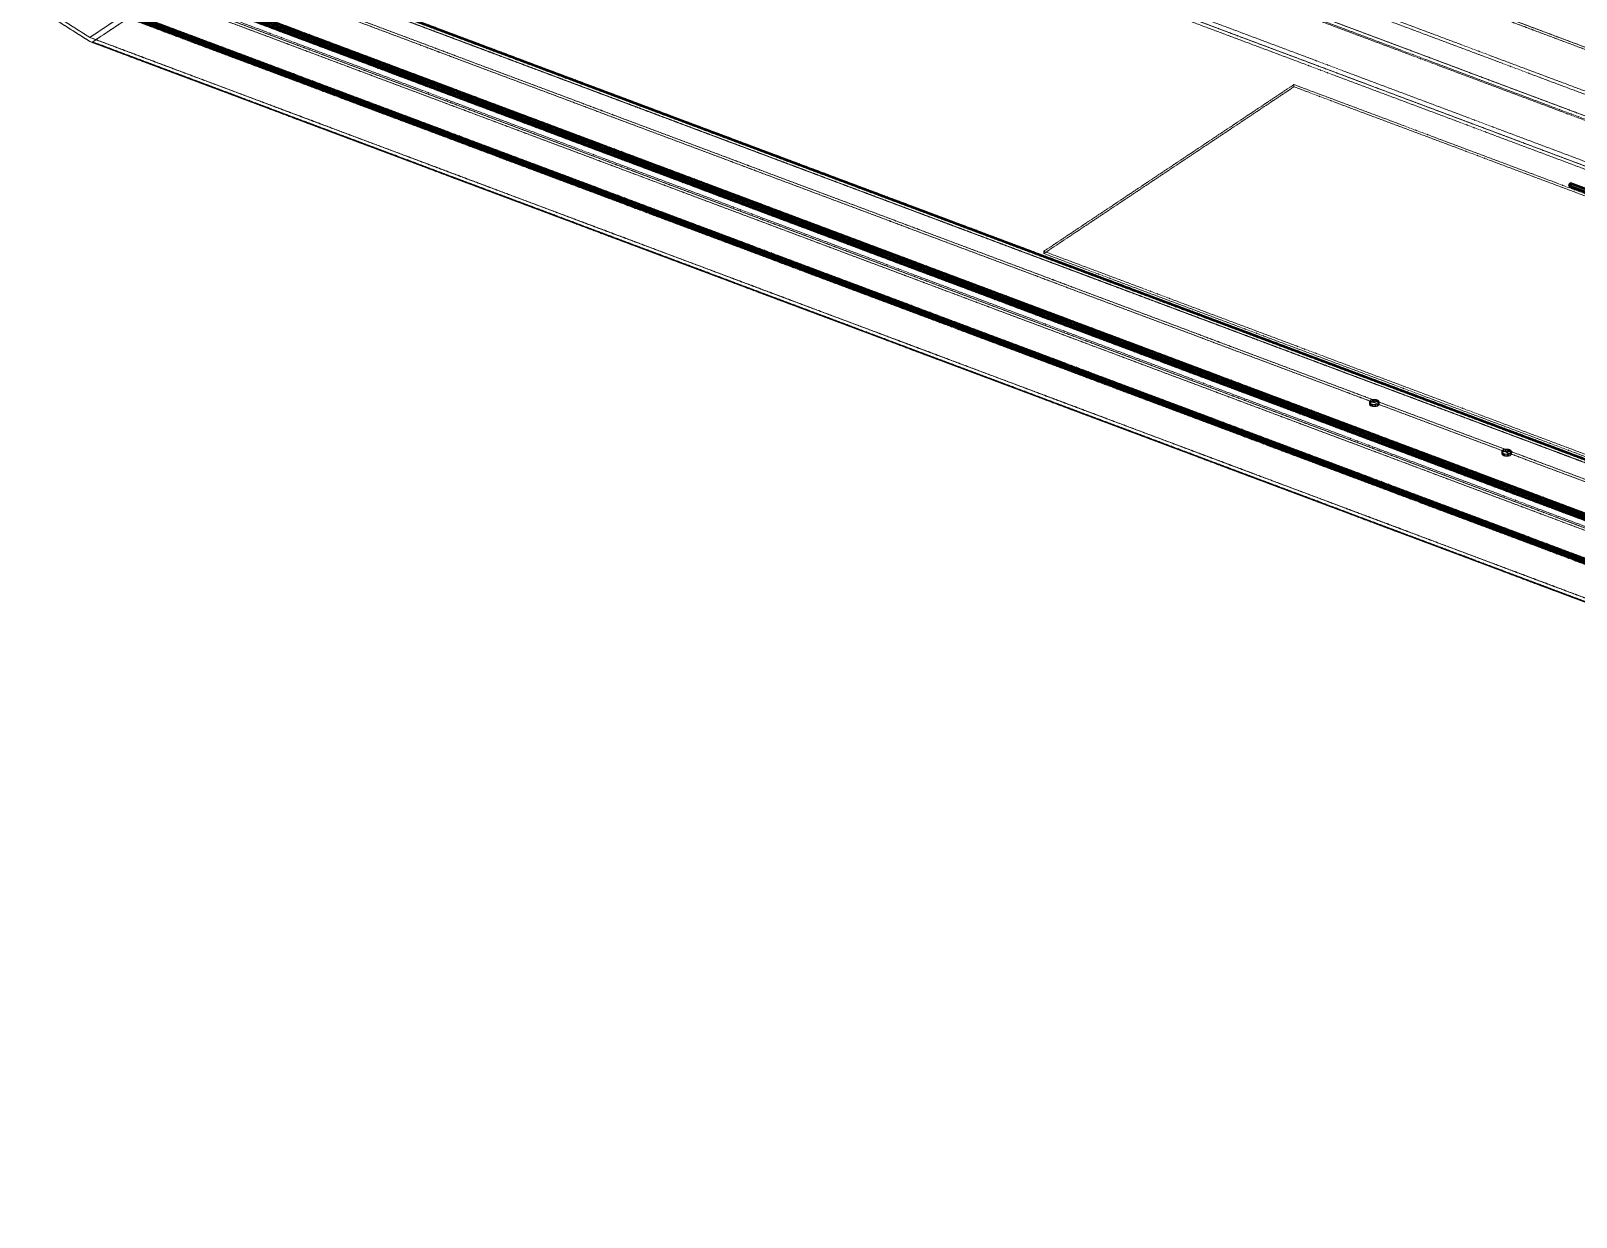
# Model space of a CAD drawing. Header units: millimetres. Extents: x 50 to 612415, y 2 to 4150.
# Drawn here: x 529283 to 530230, y 1483 to 2210 of the extents above; entities that cross this region are included whole.
import ezdxf

# ---------------------------------------------------------------- set-up
doc = ezdxf.new("R2010")
doc.units = ezdxf.units.MM
doc.linetypes.add('DASHED', pattern=[1.524, 1.27, -0.254])
for name, color, linetype, lineweight in [('HATCH', 8, 'Continuous', 9), ('HIDDEN', 8, 'DASHED', 13), ('OUTLINE', 7, 'Continuous', 25)]:
    doc.layers.add(name, color=color, linetype=linetype, lineweight=lineweight)

msp = doc.modelspace()

# ---------------------------------------------------------------- hatches: boundary and pattern name
at = {"layer": 'HATCH', "true_color": 0xd69946}
for points in [[(530225.975, 2114.724), (530225.592, 2115.427), (530226.741, 2117.152)], [(530225.592, 2115.427), (530225.975, 2116.641), (530226.741, 2117.152)], [(530226.741, 2115.235), (530225.975, 2114.724), (530226.741, 2117.152)], [(530227.125, 2116.449), (530226.741, 2115.235), (530226.741, 2117.152)]]:
    msp.add_hatch(color=33, dxfattribs=at).paths.add_polyline_path(points)
at = {"layer": 'HATCH', "true_color": 0xe4a346}
for points in [[(530225.975, 2116.641), (530225.592, 2115.427), (530263.919, 2101.054), (530264.302, 2102.268)], [(530226.741, 2115.235), (530227.125, 2116.449), (530265.452, 2102.076), (530265.069, 2100.862)]]:
    msp.add_hatch(color=33, dxfattribs=at).paths.add_polyline_path(points)
at = {"layer": 'HATCH', "true_color": 0xd09446}
for points in [[(530225.592, 2115.427), (530225.975, 2114.724), (530264.302, 2100.351), (530263.919, 2101.054)], [(530227.125, 2116.449), (530226.741, 2117.152), (530265.069, 2102.779), (530265.452, 2102.076)]]:
    msp.add_hatch(color=33, dxfattribs=at).paths.add_polyline_path(points)
at = {"layer": 'HATCH', "true_color": 0xe6a546}
for points in [[(530226.741, 2117.152), (530225.975, 2116.641), (530264.302, 2102.268), (530265.069, 2102.779)], [(530225.975, 2114.724), (530226.741, 2115.235), (530265.069, 2100.862), (530264.302, 2100.351)]]:
    msp.add_hatch(color=33, dxfattribs=at).paths.add_polyline_path(points)

# ---------------------------------------------------------------- linework, layer by layer
at = {"layer": 'HIDDEN', "color": 253, "true_color": 0xaab5af}
for p, q in [((529608.326, 2406.549), (531865.82, 1559.989)), ((529608.326, 2406.549), (531865.82, 1559.989)), ((531867.736, 1561.266), (529610.243, 2407.826)), ((531867.736, 1561.266), (529610.243, 2407.826)), ((531865.82, 1544.775), (529608.326, 2391.335)), ((531865.82, 1544.775), (529608.326, 2391.335)), ((531867.736, 1546.053), (529610.243, 2392.613)), ((529610.243, 2392.613), (531867.736, 1546.053)), ((529610.243, 2392.613), (531867.736, 1546.053)), ((531867.736, 1546.053), (529610.243, 2392.613)), ((529610.243, 2389.847), (531867.736, 1543.287)), ((529610.243, 2389.847), (531867.736, 1543.287)), ((531838.99, 1524.123), (529581.497, 2370.683)), ((531838.99, 1524.123), (529581.497, 2370.683)), ((529583.413, 2374.727), (531840.907, 1528.167)), ((529583.413, 2374.727), (531840.907, 1528.167)), ((529583.413, 2371.961), (531840.907, 1525.401)), ((531840.907, 1525.401), (529583.413, 2371.961)), ((529583.413, 2371.961), (531840.907, 1525.401)), ((531840.907, 1525.401), (529583.413, 2371.961)), ((531659.202, 1413.758), (529157.051, 2352.065)), ((529157.051, 2352.065), (531659.202, 1413.758)), ((531659.466, 1413.928), (529157.385, 2352.208)), ((529157.385, 2352.208), (531659.466, 1413.928)), ((531659.649, 1414.033), (529157.777, 2352.235)), ((529157.777, 2352.235), (531659.649, 1414.033)), ((531659.745, 1414.069), (529158.212, 2352.144)), ((529158.212, 2352.144), (531659.745, 1414.069)), ((531659.749, 1414.034), (529158.672, 2351.938)), ((529158.672, 2351.938), (531659.749, 1414.034)), ((529158.771, 2349.346), (531657.483, 1412.328)), ((531657.483, 1412.328), (529158.771, 2349.346)), ((529158.789, 2349.354), (531657.498, 1412.338)), ((531657.498, 1412.338), (529158.789, 2349.354)), ((529158.81, 2349.356), (531657.509, 1412.345)), ((531657.509, 1412.345), (529158.81, 2349.356)), ((529158.834, 2349.353), (531657.515, 1412.348)), ((531657.515, 1412.348), (529158.834, 2349.353)), ((529158.859, 2349.344), (531657.518, 1412.347)), ((531657.518, 1412.347), (529158.859, 2349.344)), ((529158.885, 2349.33), (531657.515, 1412.343)), ((531657.515, 1412.343), (529158.885, 2349.33)), ((529158.911, 2349.31), (531657.508, 1412.336)), ((531657.508, 1412.336), (529158.911, 2349.31)), ((529158.936, 2349.286), (531657.497, 1412.326)), ((531657.497, 1412.326), (529158.936, 2349.286)), ((529158.96, 2349.259), (531657.482, 1412.313)), ((531657.482, 1412.313), (529158.96, 2349.259)), ((529158.981, 2349.228), (531657.464, 1412.297)), ((531657.464, 1412.297), (529158.981, 2349.228)), ((531659.662, 1413.93), (529159.141, 2351.625)), ((529159.141, 2351.625), (531659.662, 1413.93)), ((531659.486, 1413.761), (529159.6, 2351.218)), ((529159.6, 2351.218), (531659.486, 1413.761)), ((531659.23, 1413.533), (529160.031, 2350.732)), ((529160.031, 2350.732), (531659.23, 1413.533)), ((531658.901, 1413.255), (529160.418, 2350.186)), ((529160.418, 2350.186), (531658.901, 1413.255)), ((531626.569, 1391.955), (529125.001, 2330.043)), ((529125.001, 2330.043), (531626.569, 1391.955)), ((531626.988, 1392.261), (529125.1, 2330.469)), ((529125.1, 2330.469), (531626.988, 1392.261)), ((531627.367, 1392.529), (529125.282, 2330.811)), ((529125.282, 2330.811), (531627.367, 1392.529)), ((531627.69, 1392.75), (529125.539, 2331.057)), ((529125.539, 2331.057), (531627.69, 1392.75)), ((529168.61, 2334), (531647.835, 1404.29)), ((531647.835, 1404.29), (529168.61, 2334)), ((531649.273, 1405.248), (529170.047, 2334.958)), ((529170.047, 2334.958), (531649.273, 1405.248)), ((529890.034, 2329.84), (530590.47, 2067.177)), ((530973.746, 1923.448), (529890.034, 2329.84)), ((531626.124, 1391.622), (529124.988, 2329.549)), ((529124.988, 2329.549), (531626.124, 1391.622)), ((529125.061, 2329.004), (531625.669, 1391.276)), ((531625.669, 1391.276), (529125.061, 2329.004)), ((529125.217, 2328.429), (531625.221, 1390.927)), ((531625.221, 1390.927), (529125.217, 2328.429)), ((529125.452, 2327.844), (531624.797, 1390.59)), ((531624.797, 1390.59), (529125.452, 2327.844)), ((529125.756, 2327.27), (531624.41, 1390.275)), ((531624.41, 1390.275), (529125.756, 2327.27)), ((529126.119, 2326.728), (531624.076, 1389.995)), ((531624.076, 1389.995), (529126.119, 2326.728)), ((529126.527, 2326.238), (531623.806, 1389.759)), ((531623.806, 1389.759), (529126.527, 2326.238)), ((529126.966, 2325.818), (531623.61, 1389.576)), ((531623.61, 1389.576), (529126.966, 2325.818)), ((529127.224, 2328.243), (531625.873, 1391.25)), ((531625.873, 1391.25), (529127.224, 2328.243)), ((529127.225, 2328.274), (531625.901, 1391.271)), ((531625.901, 1391.271), (529127.225, 2328.274)), ((531625.844, 1391.228), (529127.229, 2328.209)), ((529127.229, 2328.209), (531625.844, 1391.228)), ((529127.231, 2328.301), (531625.927, 1391.29)), ((531625.927, 1391.29), (529127.231, 2328.301)), ((531625.816, 1391.206), (529127.238, 2328.173)), ((529127.238, 2328.173), (531625.816, 1391.206)), ((529127.242, 2328.322), (531625.95, 1391.306)), ((531625.95, 1391.306), (529127.242, 2328.322)), ((531625.79, 1391.185), (529127.253, 2328.137)), ((529127.253, 2328.137), (531625.79, 1391.185)), ((529127.258, 2328.337), (531625.971, 1391.32)), ((531625.971, 1391.32), (529127.258, 2328.337)), ((531625.766, 1391.166), (529127.272, 2328.101)), ((529127.272, 2328.101), (531625.766, 1391.166)), ((531625.745, 1391.148), (529127.295, 2328.067)), ((529127.295, 2328.067), (531625.745, 1391.148)), ((531625.728, 1391.133), (529127.32, 2328.036)), ((529127.32, 2328.036), (531625.728, 1391.133)), ((531625.716, 1391.122), (529127.348, 2328.01)), ((529127.348, 2328.01), (531625.716, 1391.122)), ((529319.03, 2206.299), (529127.376, 2327.989)), ((529127.376, 2327.989), (529319.03, 2206.299)), ((531625.708, 1391.114), (529127.376, 2327.989)), ((529127.376, 2327.989), (531625.708, 1391.114)), ((529127.42, 2325.481), (529319.074, 2203.791)), ((529319.074, 2203.791), (529127.42, 2325.481)), ((529127.42, 2325.481), (531623.496, 1389.453)), ((531623.496, 1389.453), (529127.42, 2325.481)), ((530590.47, 2065.794), (529890.034, 2328.457)), ((529890.034, 2328.457), (530973.746, 1922.065)), ((529325.486, 2245.305), (531632.771, 1380.073)), ((531632.771, 1380.073), (529325.486, 2245.305)), ((531634.208, 1381.031), (529326.924, 2246.263)), ((529326.924, 2246.263), (531634.208, 1381.031)), ((529350.286, 2237.502), (531610.846, 1389.792)), ((529350.286, 2237.502), (531610.846, 1389.792)), ((531610.526, 1390.91), (529352.522, 2237.662)), ((531610.526, 1390.91), (529352.522, 2237.662)), ((529340.865, 2220.767), (529319.142, 2206.285)), ((529319.142, 2206.285), (529340.865, 2220.767)), ((529320.861, 2203.565), (529342.585, 2218.047)), ((529342.585, 2218.047), (529320.861, 2203.565)), ((529340.846, 2221.012), (531617.411, 1367.3)), ((531617.411, 1367.3), (529340.846, 2221.012)), ((529340.865, 2220.979), (531617.389, 1367.283)), ((531617.389, 1367.283), (529340.865, 2220.979)), ((531617.2, 1367.141), (529340.865, 2220.767)), ((529340.865, 2220.767), (531617.2, 1367.141)), ((529340.88, 2220.946), (531617.366, 1367.264)), ((531617.366, 1367.264), (529340.88, 2220.946)), ((531617.218, 1367.154), (529340.88, 2220.781)), ((529340.88, 2220.781), (531617.218, 1367.154)), ((529340.891, 2220.913), (531617.34, 1367.244)), ((531617.34, 1367.244), (529340.891, 2220.913)), ((531617.24, 1367.169), (529340.891, 2220.8)), ((529340.891, 2220.8), (531617.24, 1367.169)), ((531617.314, 1367.224), (529340.898, 2220.88)), ((529340.898, 2220.88), (531617.314, 1367.224)), ((531617.263, 1367.186), (529340.898, 2220.823)), ((529340.898, 2220.823), (531617.263, 1367.186)), ((531617.288, 1367.205), (529340.9, 2220.85)), ((529340.9, 2220.85), (531617.288, 1367.205)), ((531618.848, 1368.259), (529342.284, 2221.97)), ((529342.284, 2221.97), (531618.848, 1368.259)), ((531618.506, 1367.978), (529342.579, 2221.451)), ((529342.579, 2221.451), (531618.506, 1367.978)), ((529342.585, 2218.047), (531615.481, 1365.711)), ((531615.481, 1365.711), (529342.585, 2218.047)), ((531618.128, 1367.675), (529342.819, 2220.916)), ((529342.819, 2220.916), (531618.128, 1367.675)), ((529342.823, 2218.269), (531615.775, 1365.912)), ((531615.775, 1365.912), (529342.823, 2218.269)), ((531617.725, 1367.359), (529342.995, 2220.383)), ((529342.995, 2220.383), (531617.725, 1367.359)), ((529342.998, 2218.572), (531616.116, 1366.153)), ((531616.116, 1366.153), (529342.998, 2218.572)), ((529343.104, 2219.867), (531617.31, 1367.039)), ((531617.31, 1367.039), (529343.104, 2219.867)), ((529343.105, 2218.947), (531616.493, 1366.427)), ((531616.493, 1366.427), (529343.105, 2218.947)), ((529343.141, 2219.383), (531616.895, 1366.725)), ((531616.895, 1366.725), (529343.141, 2219.383)), ((529350.286, 2218.139), (531610.846, 1370.43)), ((529350.286, 2218.139), (531610.846, 1370.43)), ((531610.846, 1370.43), (529350.286, 2218.139)), ((531610.846, 1370.43), (529350.286, 2218.139)), ((531610.846, 1369.047), (529350.286, 2216.756)), ((531610.846, 1369.047), (529350.286, 2216.756)), ((529352.522, 2218.299), (531610.526, 1371.548)), ((529352.522, 2218.299), (531610.526, 1371.548)), ((529319.056, 2206.285), (529319.03, 2206.299)), ((529319.03, 2206.299), (529319.056, 2206.285)), ((531595.444, 1352.644), (529319.03, 2206.299)), ((529319.03, 2206.299), (531595.444, 1352.644)), ((529319.08, 2206.277), (529319.056, 2206.285)), ((529319.056, 2206.285), (529319.08, 2206.277)), ((531595.442, 1352.64), (529319.056, 2206.285)), ((529319.056, 2206.285), (531595.442, 1352.64)), ((529319.074, 2203.791), (529319.074, 2203.791)), ((529319.074, 2203.791), (529319.48, 2203.572)), ((529319.48, 2203.572), (529319.074, 2203.791)), ((529319.074, 2203.791), (529319.48, 2203.572)), ((529319.48, 2203.572), (529319.074, 2203.791)), ((529319.074, 2203.791), (531593.231, 1350.982)), ((529319.074, 2203.791), (529319.074, 2203.791)), ((529319.074, 2203.791), (531593.231, 1350.982)), ((531593.231, 1350.982), (529319.074, 2203.791)), ((531593.231, 1350.982), (529319.074, 2203.791)), ((529319.103, 2206.274), (529319.08, 2206.277)), ((529319.08, 2206.277), (529319.103, 2206.274)), ((531595.444, 1352.64), (529319.08, 2206.277)), ((529319.08, 2206.277), (531595.444, 1352.64)), ((529319.124, 2206.276), (529319.103, 2206.274)), ((529319.103, 2206.274), (529319.124, 2206.276)), ((531595.451, 1352.643), (529319.103, 2206.274)), ((529319.103, 2206.274), (531595.451, 1352.643)), ((529319.142, 2206.285), (529319.124, 2206.276)), ((529319.124, 2206.276), (529319.142, 2206.285)), ((531595.462, 1352.65), (529319.124, 2206.276)), ((529319.124, 2206.276), (531595.462, 1352.65)), ((531595.477, 1352.659), (529319.142, 2206.285)), ((529319.142, 2206.285), (531595.477, 1352.659)), ((529319.48, 2203.572), (529319.873, 2203.437)), ((529319.873, 2203.437), (529319.48, 2203.572)), ((529319.48, 2203.572), (531593.201, 1350.926)), ((531593.201, 1350.926), (529319.48, 2203.572)), ((529319.873, 2203.437), (529320.241, 2203.39)), ((529320.241, 2203.39), (529319.873, 2203.437)), ((529319.873, 2203.437), (531593.241, 1350.924)), ((531593.241, 1350.924), (529319.873, 2203.437)), ((529320.241, 2203.39), (529320.574, 2203.434)), ((529320.574, 2203.434), (529320.241, 2203.39)), ((529320.241, 2203.39), (531593.349, 1350.975)), ((531593.349, 1350.975), (529320.241, 2203.39)), ((529320.574, 2203.434), (529320.861, 2203.565)), ((529320.861, 2203.565), (529320.574, 2203.434)), ((529320.574, 2203.434), (531593.523, 1351.078)), ((531593.523, 1351.078), (529320.574, 2203.434)), ((529320.861, 2203.565), (531593.757, 1351.229)), ((531593.757, 1351.229), (529320.861, 2203.565)), ((529903.768, 2075.162), (530057.078, 2177.369)), ((529903.768, 2075.162), (530057.078, 2177.369)), ((530057.078, 2175.986), (529903.768, 2073.779)), ((530057.078, 2175.986), (529903.768, 2073.779)), ((530057.078, 2177.369), (530057.078, 2175.986)), ((530057.078, 2177.369), (531334.664, 1698.274)), ((530057.078, 2175.986), (530057.078, 2177.369)), ((530057.078, 2177.369), (531334.664, 1698.274)), ((531334.664, 1696.891), (530057.078, 2175.986)), ((531334.664, 1696.891), (530057.078, 2175.986)), ((529903.768, 2073.779), (529903.768, 2075.162)), ((531181.353, 1596.067), (529903.768, 2075.162)), ((531181.353, 1596.067), (529903.768, 2075.162)), ((529903.768, 2075.162), (529903.768, 2073.779)), ((529903.768, 2073.779), (531181.353, 1594.684)), ((529903.768, 2073.779), (531181.353, 1594.684)), ((530103.317, 1983.014), (530103.513, 1983.397)), ((530103.317, 1983.014), (530103.513, 1983.397)), ((530103.325, 1982.618), (530103.317, 1983.014)), ((530103.317, 1981.631), (530103.317, 1983.014)), ((530103.325, 1982.618), (530103.317, 1983.014)), ((530103.317, 1983.014), (530103.317, 1981.631)), ((530103.513, 1982.014), (530103.317, 1981.631)), ((530103.513, 1982.014), (530103.317, 1981.631)), ((530103.317, 1981.631), (530103.325, 1981.235)), ((530103.317, 1981.631), (530103.325, 1981.235)), ((530103.539, 1982.236), (530103.325, 1982.618)), ((530103.325, 1981.235), (530103.325, 1982.618)), ((530103.539, 1982.236), (530103.325, 1982.618)), ((530103.325, 1982.618), (530103.325, 1981.235)), ((530103.325, 1981.235), (530103.539, 1980.853)), ((530103.325, 1981.235), (530103.539, 1980.853)), ((530103.513, 1983.397), (530103.902, 1983.742)), ((530103.513, 1983.397), (530103.902, 1983.742)), ((530103.513, 1982.014), (530103.513, 1983.397)), ((530103.513, 1983.397), (530103.513, 1982.014)), ((530103.902, 1982.359), (530103.513, 1982.014)), ((530103.902, 1982.359), (530103.513, 1982.014)), ((530103.942, 1981.895), (530103.539, 1982.236)), ((530103.539, 1980.853), (530103.539, 1982.236)), ((530103.942, 1981.895), (530103.539, 1982.236)), ((530103.539, 1982.236), (530103.539, 1980.853)), ((530103.539, 1980.853), (530103.942, 1980.512)), ((530103.539, 1980.853), (530103.942, 1980.512)), ((530103.902, 1983.742), (530104.456, 1984.026)), ((530103.902, 1983.742), (530104.456, 1984.026)), ((530103.902, 1982.359), (530103.902, 1983.742)), ((530103.902, 1983.742), (530103.902, 1982.359)), ((530104.456, 1982.643), (530103.902, 1982.359)), ((530104.456, 1982.643), (530103.902, 1982.359)), ((530104.508, 1981.618), (530103.942, 1981.895)), ((530103.942, 1980.512), (530103.942, 1981.895)), ((530104.508, 1981.618), (530103.942, 1981.895)), ((530103.942, 1981.895), (530103.942, 1980.512)), ((530103.942, 1980.512), (530104.508, 1980.235)), ((530103.942, 1980.512), (530104.508, 1980.235)), ((530104.456, 1984.026), (530105.137, 1984.227)), ((530104.456, 1984.026), (530105.137, 1984.227)), ((530104.456, 1982.643), (530104.456, 1984.026)), ((530104.456, 1984.026), (530104.456, 1982.643)), ((530105.137, 1982.844), (530104.456, 1982.643)), ((530105.137, 1982.844), (530104.456, 1982.643)), ((530104.508, 1980.235), (530104.508, 1981.618)), ((530105.199, 1981.424), (530104.508, 1981.618)), ((530104.508, 1981.618), (530104.508, 1980.235)), ((530105.199, 1981.424), (530104.508, 1981.618)), ((530104.508, 1980.235), (530105.199, 1980.041)), ((530104.508, 1980.235), (530105.199, 1980.041)), ((530105.137, 1984.227), (530105.9, 1984.334)), ((530105.137, 1984.227), (530105.9, 1984.334)), ((530105.137, 1982.844), (530105.137, 1984.227)), ((530105.137, 1984.227), (530105.137, 1982.844)), ((530105.9, 1982.951), (530105.137, 1982.844)), ((530105.9, 1982.951), (530105.137, 1982.844)), ((530105.199, 1980.041), (530105.199, 1981.424)), ((530105.966, 1981.326), (530105.199, 1981.424)), ((530105.199, 1981.424), (530105.199, 1980.041)), ((530105.966, 1981.326), (530105.199, 1981.424)), ((530105.199, 1980.041), (530105.966, 1979.943)), ((530105.199, 1980.041), (530105.966, 1979.943)), ((530105.9, 1984.334), (530106.692, 1984.338)), ((530105.9, 1984.334), (530106.692, 1984.338)), ((530105.9, 1982.951), (530105.9, 1984.334)), ((530105.9, 1984.334), (530105.9, 1982.951)), ((530106.692, 1982.955), (530105.9, 1982.951)), ((530106.692, 1982.955), (530105.9, 1982.951)), ((530106.758, 1981.33), (530105.966, 1981.326)), ((530106.758, 1981.33), (530105.966, 1981.326)), ((530105.966, 1979.943), (530105.966, 1981.326)), ((530105.966, 1981.326), (530105.966, 1979.943)), ((530105.966, 1979.943), (530106.758, 1979.947)), ((530105.966, 1979.943), (530106.758, 1979.947)), ((530106.692, 1984.338), (530107.459, 1984.24)), ((530106.692, 1984.338), (530106.692, 1982.955)), ((530106.692, 1982.955), (530106.692, 1984.338)), ((530106.692, 1984.338), (530107.459, 1984.24)), ((530107.459, 1982.857), (530106.692, 1982.955)), ((530107.459, 1982.857), (530106.692, 1982.955)), ((530107.521, 1981.437), (530106.758, 1981.33)), ((530107.521, 1981.437), (530106.758, 1981.33)), ((530106.758, 1981.33), (530106.758, 1979.947)), ((530106.758, 1979.947), (530106.758, 1981.33)), ((530106.758, 1979.947), (530107.521, 1980.054)), ((530106.758, 1979.947), (530107.521, 1980.054)), ((530107.459, 1984.24), (530108.15, 1984.046)), ((530107.459, 1984.24), (530107.459, 1982.857)), ((530107.459, 1982.857), (530107.459, 1984.24)), ((530107.459, 1984.24), (530108.15, 1984.046)), ((530108.15, 1982.663), (530107.459, 1982.857)), ((530108.15, 1982.663), (530107.459, 1982.857)), ((530108.203, 1981.639), (530107.521, 1981.437)), ((530108.203, 1981.639), (530107.521, 1981.437)), ((530107.521, 1981.437), (530107.521, 1980.054)), ((530107.521, 1980.054), (530107.521, 1981.437)), ((530107.521, 1980.054), (530108.203, 1980.256)), ((530107.521, 1980.054), (530108.203, 1980.256)), ((530108.15, 1984.046), (530108.15, 1982.663)), ((530108.15, 1982.663), (530108.15, 1984.046)), ((530108.15, 1984.046), (530108.716, 1983.769)), ((530108.15, 1984.046), (530108.716, 1983.769)), ((530108.716, 1982.386), (530108.15, 1982.663)), ((530108.716, 1982.386), (530108.15, 1982.663)), ((530108.756, 1981.922), (530108.203, 1981.639)), ((530108.756, 1981.922), (530108.203, 1981.639)), ((530108.203, 1981.639), (530108.203, 1980.256)), ((530108.203, 1980.256), (530108.203, 1981.639)), ((530108.203, 1980.256), (530108.756, 1980.539)), ((530108.203, 1980.256), (530108.756, 1980.539)), ((530108.716, 1983.769), (530108.716, 1982.386)), ((530108.716, 1982.386), (530108.716, 1983.769)), ((530108.716, 1983.769), (530109.119, 1983.428)), ((530108.716, 1983.769), (530109.119, 1983.428)), ((530109.119, 1982.045), (530108.716, 1982.386)), ((530109.119, 1982.045), (530108.716, 1982.386)), ((530109.145, 1982.267), (530108.756, 1981.922)), ((530109.145, 1982.267), (530108.756, 1981.922)), ((530108.756, 1981.922), (530108.756, 1980.539)), ((530108.756, 1980.539), (530108.756, 1981.922)), ((530108.756, 1980.539), (530109.145, 1980.884)), ((530108.756, 1980.539), (530109.145, 1980.884)), ((530109.119, 1983.428), (530109.119, 1982.045)), ((530109.119, 1982.045), (530109.119, 1983.428)), ((530109.119, 1983.428), (530109.333, 1983.047)), ((530109.119, 1983.428), (530109.333, 1983.047)), ((530109.333, 1981.664), (530109.119, 1982.045)), ((530109.333, 1981.664), (530109.119, 1982.045)), ((530109.342, 1982.651), (530109.145, 1982.267)), ((530109.342, 1982.651), (530109.145, 1982.267)), ((530109.145, 1982.267), (530109.145, 1980.884)), ((530109.145, 1980.884), (530109.145, 1982.267)), ((530109.145, 1980.884), (530109.342, 1981.268)), ((530109.145, 1980.884), (530109.342, 1981.268)), ((530109.333, 1983.047), (530109.333, 1981.664)), ((530109.333, 1981.664), (530109.333, 1983.047)), ((530109.333, 1983.047), (530109.342, 1982.651)), ((530109.333, 1983.047), (530109.342, 1982.651)), ((530109.342, 1981.268), (530109.333, 1981.664)), ((530109.342, 1981.268), (530109.333, 1981.664)), ((530109.342, 1982.651), (530109.342, 1981.268)), ((530109.342, 1981.268), (530109.342, 1982.651)), ((530184.443, 1952.591), (530184.64, 1952.975)), ((530184.443, 1952.591), (530184.64, 1952.975)), ((530184.452, 1952.195), (530184.443, 1952.591)), ((530184.443, 1951.208), (530184.443, 1952.591)), ((530184.452, 1952.195), (530184.443, 1952.591)), ((530184.443, 1952.591), (530184.443, 1951.208)), ((530184.64, 1951.592), (530184.443, 1951.208)), ((530184.64, 1951.592), (530184.443, 1951.208)), ((530184.443, 1951.208), (530184.452, 1950.812)), ((530184.443, 1951.208), (530184.452, 1950.812)), ((530184.665, 1951.814), (530184.452, 1952.195)), ((530184.452, 1950.812), (530184.452, 1952.195)), ((530184.665, 1951.814), (530184.452, 1952.195)), ((530184.452, 1952.195), (530184.452, 1950.812)), ((530184.64, 1952.975), (530185.028, 1953.32)), ((530184.64, 1952.975), (530185.028, 1953.32)), ((530184.64, 1951.592), (530184.64, 1952.975)), ((530184.64, 1952.975), (530184.64, 1951.592)), ((530185.028, 1951.937), (530184.64, 1951.592)), ((530185.028, 1951.937), (530184.64, 1951.592)), ((530185.069, 1951.473), (530184.665, 1951.814)), ((530184.665, 1950.431), (530184.665, 1951.814)), ((530185.069, 1951.473), (530184.665, 1951.814)), ((530184.665, 1951.814), (530184.665, 1950.431)), ((530185.028, 1953.32), (530185.582, 1953.603)), ((530185.028, 1953.32), (530185.582, 1953.603)), ((530185.028, 1951.937), (530185.028, 1953.32)), ((530185.028, 1953.32), (530185.028, 1951.937)), ((530185.582, 1952.22), (530185.028, 1951.937)), ((530185.582, 1952.22), (530185.028, 1951.937)), ((530185.635, 1951.196), (530185.069, 1951.473)), ((530185.069, 1950.09), (530185.069, 1951.473)), ((530185.635, 1951.196), (530185.069, 1951.473)), ((530185.069, 1951.473), (530185.069, 1950.09)), ((530185.582, 1953.603), (530186.264, 1953.805)), ((530185.582, 1953.603), (530186.264, 1953.805)), ((530185.582, 1952.22), (530185.582, 1953.603)), ((530185.582, 1953.603), (530185.582, 1952.22)), ((530186.264, 1952.422), (530185.582, 1952.22)), ((530186.264, 1952.422), (530185.582, 1952.22)), ((530185.635, 1949.813), (530185.635, 1951.196)), ((530186.325, 1951.002), (530185.635, 1951.196)), ((530185.635, 1951.196), (530185.635, 1949.813)), ((530186.325, 1951.002), (530185.635, 1951.196)), ((530186.264, 1953.805), (530187.027, 1953.912)), ((530186.264, 1953.805), (530187.027, 1953.912)), ((530186.264, 1952.422), (530186.264, 1953.805)), ((530186.264, 1953.805), (530186.264, 1952.422)), ((530187.027, 1952.529), (530186.264, 1952.422)), ((530187.027, 1952.529), (530186.264, 1952.422)), ((530186.325, 1949.619), (530186.325, 1951.002)), ((530187.093, 1950.903), (530186.325, 1951.002)), ((530186.325, 1951.002), (530186.325, 1949.619)), ((530187.093, 1950.903), (530186.325, 1951.002)), ((530187.027, 1953.912), (530187.819, 1953.916)), ((530187.027, 1953.912), (530187.819, 1953.916)), ((530187.027, 1952.529), (530187.027, 1953.912)), ((530187.027, 1953.912), (530187.027, 1952.529)), ((530187.819, 1952.533), (530187.027, 1952.529)), ((530187.819, 1952.533), (530187.027, 1952.529)), ((530187.885, 1950.908), (530187.093, 1950.903)), ((530187.885, 1950.908), (530187.093, 1950.903)), ((530187.093, 1949.52), (530187.093, 1950.903)), ((530187.093, 1950.903), (530187.093, 1949.52)), ((530187.819, 1953.916), (530188.586, 1953.818)), ((530187.819, 1953.916), (530187.819, 1952.533)), ((530187.819, 1952.533), (530187.819, 1953.916)), ((530187.819, 1953.916), (530188.586, 1953.818)), ((530188.586, 1952.435), (530187.819, 1952.533)), ((530188.586, 1952.435), (530187.819, 1952.533)), ((530188.648, 1951.015), (530187.885, 1950.908)), ((530188.648, 1951.015), (530187.885, 1950.908)), ((530187.885, 1950.908), (530187.885, 1949.525)), ((530187.885, 1949.525), (530187.885, 1950.908)), ((530188.586, 1953.818), (530189.276, 1953.623)), ((530188.586, 1953.818), (530188.586, 1952.435)), ((530188.586, 1952.435), (530188.586, 1953.818)), ((530188.586, 1953.818), (530189.276, 1953.623)), ((530189.276, 1952.24), (530188.586, 1952.435)), ((530189.276, 1952.24), (530188.586, 1952.435)), ((530189.329, 1951.216), (530188.648, 1951.015)), ((530189.329, 1951.216), (530188.648, 1951.015)), ((530188.648, 1951.015), (530188.648, 1949.631)), ((530188.648, 1949.631), (530188.648, 1951.015)), ((530189.276, 1953.623), (530189.276, 1952.24)), ((530189.276, 1952.24), (530189.276, 1953.623)), ((530189.276, 1953.623), (530189.843, 1953.346)), ((530189.276, 1953.623), (530189.843, 1953.346)), ((530189.843, 1951.963), (530189.276, 1952.24)), ((530189.843, 1951.963), (530189.276, 1952.24)), ((530189.883, 1951.499), (530189.329, 1951.216)), ((530189.883, 1951.499), (530189.329, 1951.216)), ((530189.329, 1951.216), (530189.329, 1949.833)), ((530189.329, 1949.833), (530189.329, 1951.216)), ((530189.843, 1953.346), (530189.843, 1951.963)), ((530189.843, 1951.963), (530189.843, 1953.346)), ((530189.843, 1953.346), (530190.246, 1953.006)), ((530189.843, 1953.346), (530190.246, 1953.006)), ((530190.246, 1951.623), (530189.843, 1951.963)), ((530190.246, 1951.623), (530189.843, 1951.963)), ((530190.272, 1951.845), (530189.883, 1951.499)), ((530190.272, 1951.845), (530189.883, 1951.499)), ((530189.883, 1951.499), (530189.883, 1950.116)), ((530189.883, 1950.116), (530189.883, 1951.499)), ((530190.246, 1953.006), (530190.246, 1951.623)), ((530190.246, 1951.623), (530190.246, 1953.006)), ((530190.246, 1953.006), (530190.459, 1952.624)), ((530190.246, 1953.006), (530190.459, 1952.624)), ((530190.459, 1951.241), (530190.246, 1951.623)), ((530190.459, 1951.241), (530190.246, 1951.623)), ((530190.468, 1952.228), (530190.272, 1951.845)), ((530190.468, 1952.228), (530190.272, 1951.845)), ((530190.272, 1951.845), (530190.272, 1950.462)), ((530190.272, 1950.462), (530190.272, 1951.845)), ((530190.459, 1952.624), (530190.459, 1951.241)), ((530190.459, 1951.241), (530190.459, 1952.624)), ((530190.459, 1952.624), (530190.468, 1952.228)), ((530190.459, 1952.624), (530190.468, 1952.228)), ((530190.468, 1950.845), (530190.459, 1951.241)), ((530190.468, 1950.845), (530190.459, 1951.241)), ((530190.468, 1952.228), (530190.468, 1950.845)), ((530190.468, 1950.845), (530190.468, 1952.228)), ((530184.452, 1950.812), (530184.665, 1950.431)), ((530184.452, 1950.812), (530184.665, 1950.431)), ((530184.665, 1950.431), (530185.069, 1950.09)), ((530184.665, 1950.431), (530185.069, 1950.09)), ((530185.069, 1950.09), (530185.635, 1949.813)), ((530185.069, 1950.09), (530185.635, 1949.813)), ((530185.635, 1949.813), (530186.325, 1949.619)), ((530185.635, 1949.813), (530186.325, 1949.619)), ((530186.325, 1949.619), (530187.093, 1949.52)), ((530186.325, 1949.619), (530187.093, 1949.52)), ((530187.093, 1949.52), (530187.885, 1949.525)), ((530187.093, 1949.52), (530187.885, 1949.525)), ((530187.885, 1949.525), (530188.648, 1949.631)), ((530187.885, 1949.525), (530188.648, 1949.631)), ((530188.648, 1949.631), (530189.329, 1949.833)), ((530188.648, 1949.631), (530189.329, 1949.833)), ((530189.329, 1949.833), (530189.883, 1950.116)), ((530189.329, 1949.833), (530189.883, 1950.116)), ((530189.883, 1950.116), (530190.272, 1950.462)), ((530189.883, 1950.116), (530190.272, 1950.462)), ((530190.272, 1950.462), (530190.468, 1950.845)), ((530190.272, 1950.462), (530190.468, 1950.845))]:
    msp.add_line(p, q, dxfattribs=at)
at = {"layer": 'OUTLINE', "color": 139, "true_color": 0x42544a}
for p, q in [((530225.592, 2115.427), (530225.975, 2116.641)), ((530225.975, 2116.641), (530225.592, 2115.427)), ((530225.975, 2114.724), (530225.592, 2115.427)), ((530225.592, 2115.427), (530225.975, 2114.724)), ((530263.919, 2101.054), (530225.592, 2115.427)), ((530225.592, 2115.427), (530263.919, 2101.054)), ((530225.975, 2116.641), (530226.741, 2117.152)), ((530226.741, 2117.152), (530225.975, 2116.641)), ((530225.975, 2116.641), (530264.302, 2102.268)), ((530264.302, 2102.268), (530225.975, 2116.641)), ((530226.741, 2115.235), (530225.975, 2114.724)), ((530225.975, 2114.724), (530226.741, 2115.235)), ((530264.302, 2100.351), (530225.975, 2114.724)), ((530225.975, 2114.724), (530264.302, 2100.351)), ((530226.741, 2117.152), (530227.125, 2116.449)), ((530227.125, 2116.449), (530226.741, 2117.152)), ((530226.741, 2117.152), (530265.069, 2102.779)), ((530265.069, 2102.779), (530226.741, 2117.152)), ((530227.125, 2116.449), (530226.741, 2115.235)), ((530226.741, 2115.235), (530227.125, 2116.449)), ((530265.069, 2100.862), (530226.741, 2115.235)), ((530226.741, 2115.235), (530265.069, 2100.862)), ((530227.125, 2116.449), (530265.452, 2102.076)), ((530265.452, 2102.076), (530227.125, 2116.449))]:
    msp.add_line(p, q, dxfattribs=at)

doc.saveas('drawing.dxf')
